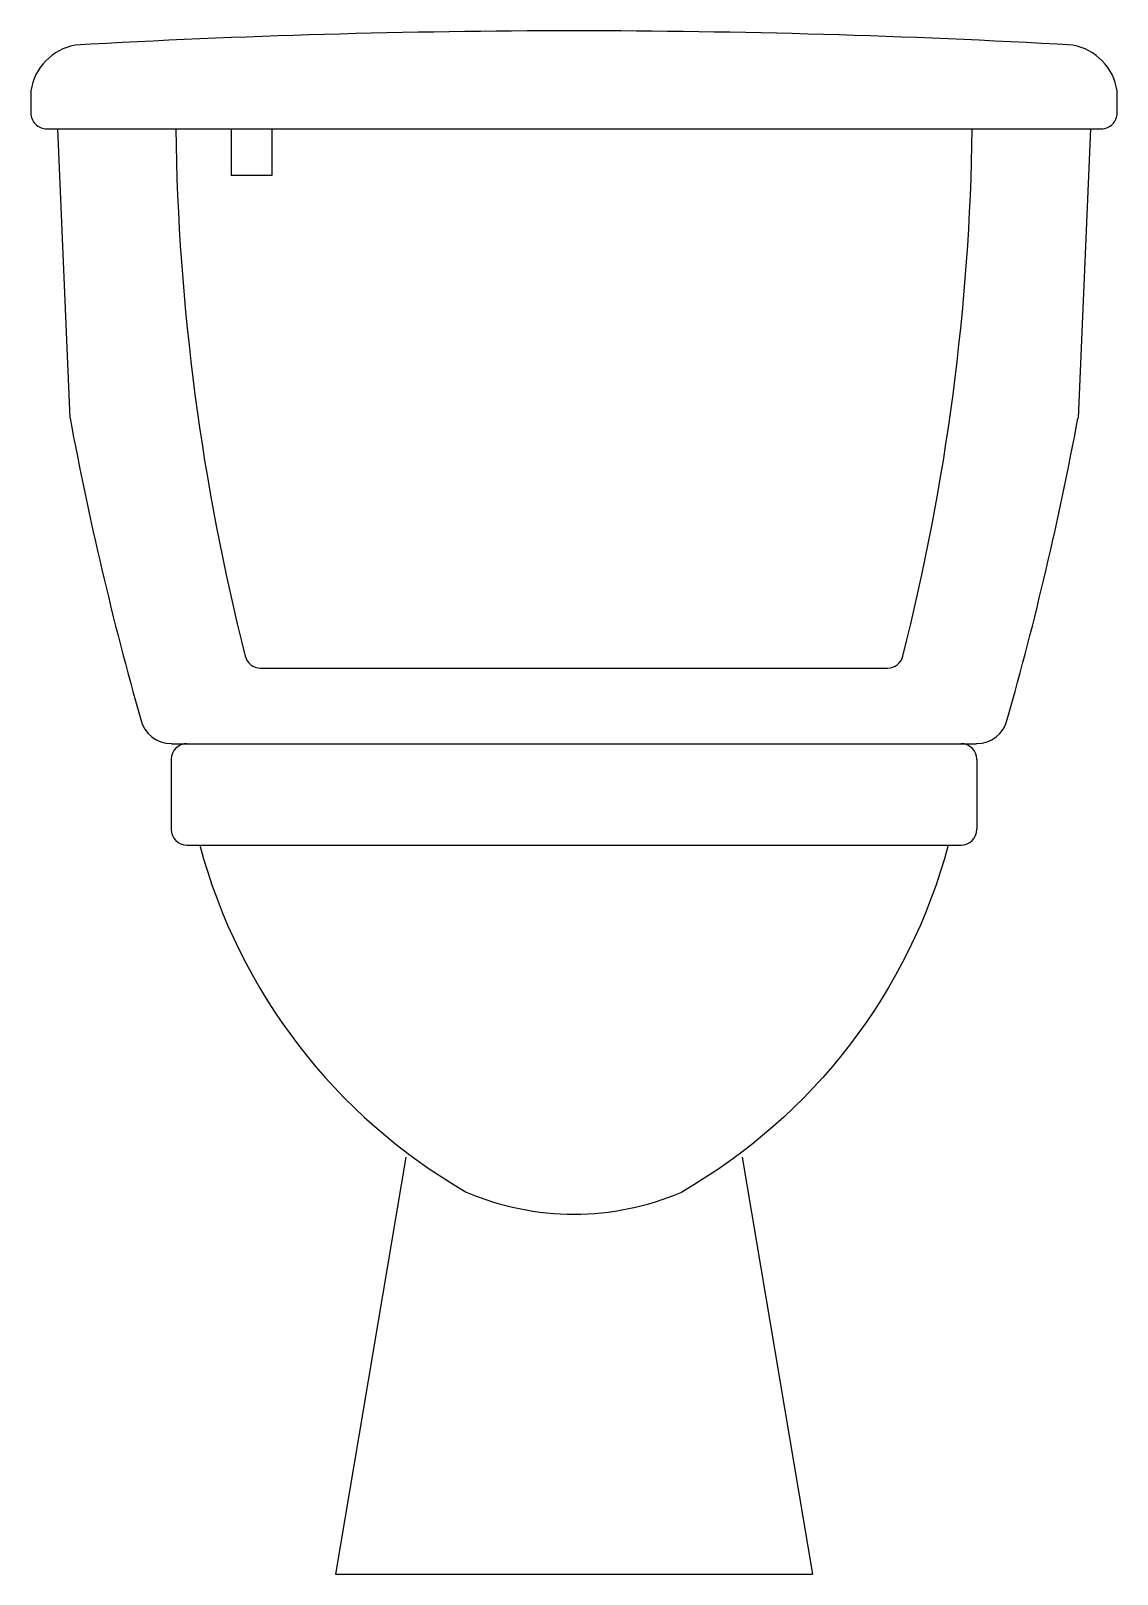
# Model space of a CAD drawing. Header units: millimetres. Extents: x 24.001 to 24.481, y -6.438 to -5.756.
import ezdxf

# ---------------------------------------------------------------- set-up
doc = ezdxf.new("R2010")
doc.units = ezdxf.units.MM
doc.header["$LTSCALE"] = 10

msp = doc.modelspace()

# ---------------------------------------------------------------- linework, layer by layer
for p, q in [((24.01322, -5.7988), (24.01868, -5.92666)), ((24.08994, -5.7988), (24.08994, -5.81937)), ((24.10781, -5.7988), (24.10781, -5.81937)), ((24.46956, -5.7988), (24.4641, -5.92666)), ((24.10781, -5.81937), (24.08994, -5.81937)), ((24.10283, -6.03709), (24.37995, -6.03709)), ((24.06346, -6.07052), (24.41932, -6.07052)), ((24.06339, -6.07749), (24.06339, -6.10837)), ((24.41939, -6.07749), (24.41939, -6.10837)), ((24.07036, -6.11535), (24.41242, -6.11535)), ((24.16702, -6.2532), (24.13607, -6.43752)), ((24.31576, -6.2532), (24.34671, -6.43752)), ((24.13607, -6.43752), (24.34671, -6.43752))]:
    msp.add_line(p, q)
for points in [[(24.02101, -5.76185, 0.323085), (24.00139, -5.78207), (24.00139, -5.79183, 0.414214), (24.00836, -5.7988), (24.47442, -5.7988, 0.414214), (24.48139, -5.79183), (24.48139, -5.78207, 0.323085), (24.46177, -5.76185, 0.066479)], [(24.07601, -6.11535, 0.199366), (24.19379, -6.26867, 1.066932)], [(24.40677, -6.11535, -0.199366), (24.28899, -6.26867, -1.066932)]]:
    msp.add_lwpolyline(points, format="xyb")
for centre, radius, start, end in [((24.24139, -9.59203), 3.83651, 86.70702, 93.29298), ((25.07244, -5.7848), 1.00714, 180.79629, 194.19773), ((23.41034, -5.7848), 1.00714, 345.80227, 359.20371), ((25.50255, -5.64911), 1.5096, 190.59438, 195.78963), ((22.98023, -5.64911), 1.5096, 344.21037, 349.40562), ((24.10283, -6.03012), 0.00697, 194.10172, 270), ((24.37995, -6.03012), 0.00697, 270, 345.89828), ((24.06346, -6.05657), 0.01394, 193.72213, 270), ((24.41932, -6.05657), 0.01394, 270, 346.27787), ((24.07036, -6.07749), 0.00697, 90, 180), ((24.41242, -6.07749), 0.00697, 0, 90), ((24.07036, -6.10837), 0.00697, 180, 270), ((24.41242, -6.10837), 0.00697, 270, 0), ((24.24139, -6.15785), 0.12061, 246.75364, 293.24636)]:
    msp.add_arc(centre, radius, start, end)

doc.saveas('drawing.dxf')
